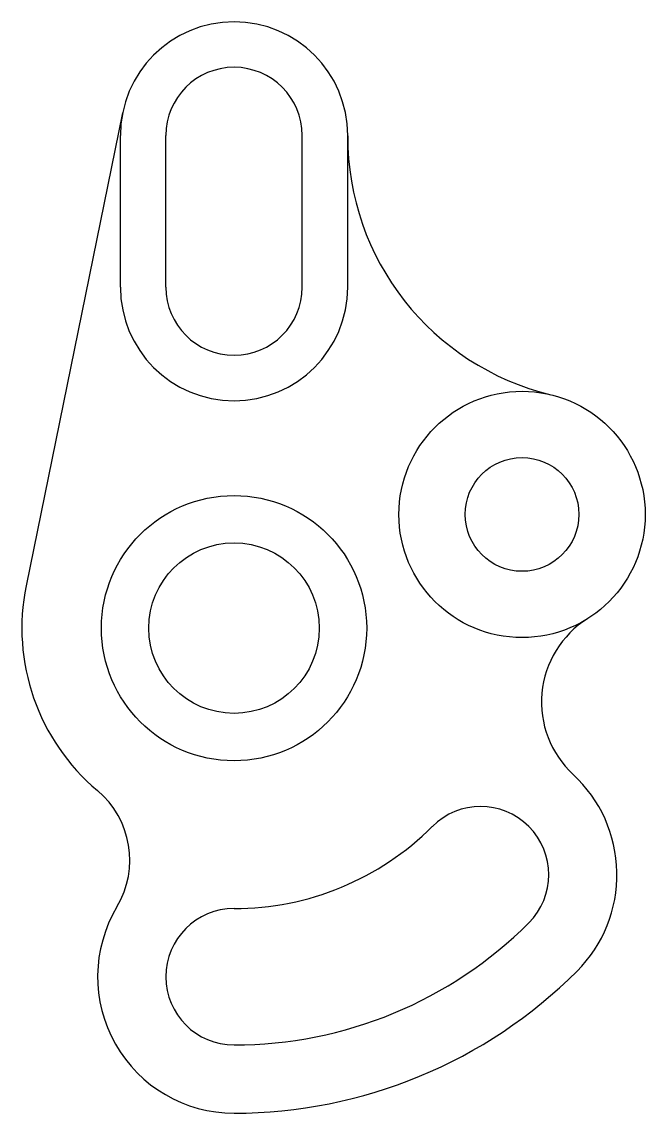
# Model space of a CAD drawing. Header units: millimetres. Extents: x 2904 to 2986, y 1638 to 1782.
import ezdxf

# ---------------------------------------------------------------- set-up
doc = ezdxf.new("R2010")
doc.units = ezdxf.units.MM

msp = doc.modelspace()

# ---------------------------------------------------------------- linework, layer by layer
for p, q in [((2917.12, 1769.89), (2904.38, 1707.49)), ((2916.82, 1746.89), (2916.82, 1766.89)), ((2922.82, 1746.89), (2922.82, 1766.89)), ((2940.82, 1746.89), (2940.82, 1766.89)), ((2946.82, 1746.89), (2946.82, 1766.89))]:
    msp.add_line(p, q)
for centre, radius in [((2969.82, 1716.89), 16.25), ((2969.82, 1716.89), 7.5), ((2931.82, 1701.89), 17.5), ((2931.82, 1701.89), 11.25)]:
    msp.add_circle(centre, radius)
for centre, radius, start, end in [((2931.82, 1766.89), 15, 0, 180), ((2931.82, 1766.89), 9, 0, 180), ((2981.82, 1766.72), 35, 179.7999, 256.459), ((2931.82, 1746.89), 15, 180, 0), ((2931.82, 1746.89), 9, 180, 0), ((2931.82, 1701.89), 28, 168.463, 229.9263), ((2985.39, 1692.13), 13, 122.1592, 227.2518), ((2964.35, 1669.36), 18, 315, 47.2518), ((2906.07, 1671.28), 12, 329.1332, 49.9263), ((2964.35, 1669.36), 9, 315, 135), ((2931.82, 1701.89), 37, 270, 315), ((2931.82, 1655.89), 18, 149.1332, 270), ((2931.82, 1655.89), 9, 90, 270), ((2931.82, 1701.89), 55, 270, 315), ((2931.82, 1701.89), 64, 270, 315)]:
    msp.add_arc(centre, radius, start, end)

doc.saveas('drawing.dxf')
